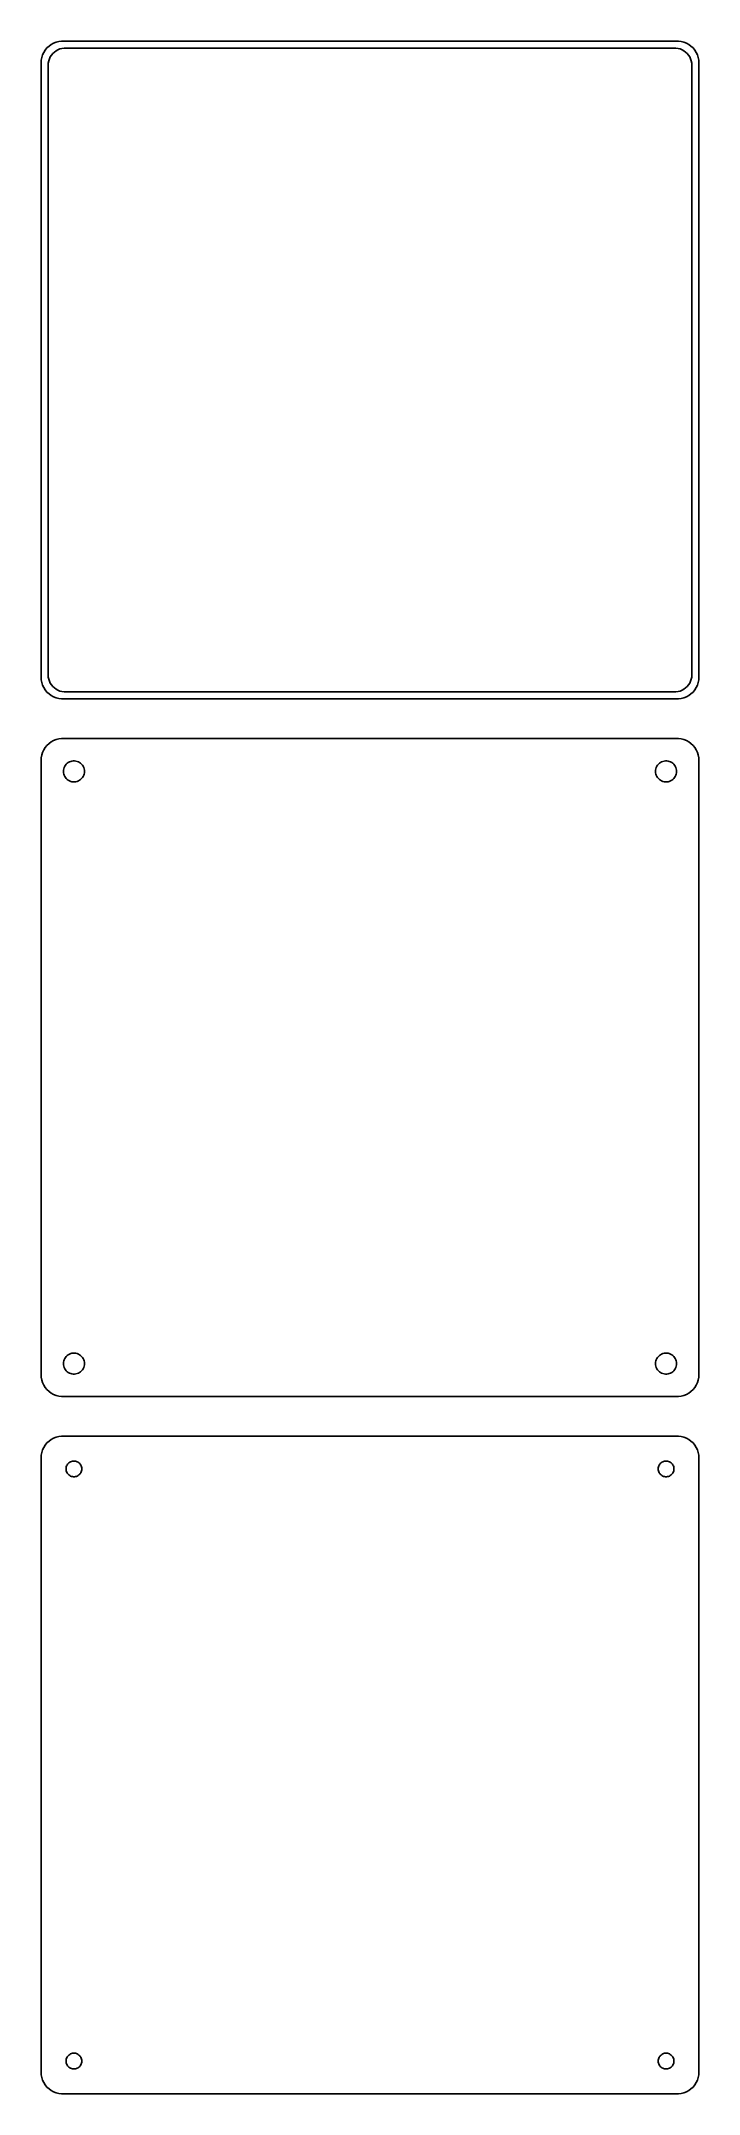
# Model space of a CAD drawing. Header units: metres. Extents: x -75 to 75, y 243 to 711.
import ezdxf

# ---------------------------------------------------------------- set-up
doc = ezdxf.new("R2010")
doc.units = ezdxf.units.M

msp = doc.modelspace()

# ---------------------------------------------------------------- linework, layer by layer
for p, q in [((-74.8429, 707.243), (-74.9606, 706.627)), ((-74.6489, 707.841), (-74.8429, 707.243)), ((-74.3815, 708.409), (-74.6489, 707.841)), ((-74.0451, 708.939), (-74.3815, 708.409)), ((-73.6448, 709.423), (-74.0451, 708.939)), ((-73.1871, 709.853), (-73.6448, 709.423)), ((-73.251, 706.463), (-73.1007, 706.926)), ((-72.6791, 710.222), (-73.1871, 709.853)), ((-73.1007, 706.926), (-72.8936, 707.366)), ((-72.8936, 707.366), (-72.633, 707.776)), ((-72.1289, 710.524), (-72.6791, 710.222)), ((-72.633, 707.776), (-72.323, 708.151)), ((-72.323, 708.151), (-71.9685, 708.484)), ((-71.5451, 710.755), (-72.1289, 710.524)), ((-71.9685, 708.484), (-71.5751, 708.77)), ((-71.5751, 708.77), (-71.1489, 709.004)), ((-70.9369, 710.911), (-71.5451, 710.755)), ((-71.1489, 709.004), (-70.6967, 709.183)), ((-70.3139, 710.99), (-70.9369, 710.911)), ((-70.6967, 709.183), (-70.2256, 709.304)), ((70.3139, 710.99), (-70.3139, 710.99)), ((-70.2256, 709.304), (-69.7432, 709.365)), ((-69.7432, 709.365), (69.7432, 709.365)), ((69.7432, 709.365), (70.2256, 709.304)), ((70.2256, 709.304), (70.6967, 709.183)), ((70.9369, 710.911), (70.3139, 710.99)), ((70.6967, 709.183), (71.1489, 709.004)), ((71.5451, 710.755), (70.9369, 710.911)), ((71.1489, 709.004), (71.5751, 708.77)), ((72.1289, 710.524), (71.5451, 710.755)), ((71.5751, 708.77), (71.9685, 708.484)), ((71.9685, 708.484), (72.323, 708.151)), ((72.6791, 710.222), (72.1289, 710.524)), ((72.323, 708.151), (72.633, 707.776)), ((72.633, 707.776), (72.8936, 707.366)), ((73.1871, 709.853), (72.6791, 710.222)), ((72.8936, 707.366), (73.1007, 706.926)), ((73.1007, 706.926), (73.251, 706.463)), ((73.6448, 709.423), (73.1871, 709.853)), ((74.0451, 708.939), (73.6448, 709.423)), ((74.3815, 708.409), (74.0451, 708.939)), ((74.6489, 707.841), (74.3815, 708.409)), ((74.8429, 707.243), (74.6489, 707.841)), ((74.9606, 706.627), (74.8429, 707.243)), ((-74.9606, 706.627), (-75, 706)), ((-75, 706), (-75, 566)), ((-73.3726, 705.5), (-73.3421, 705.985)), ((-73.3726, 566.5), (-73.3726, 705.5)), ((-73.3421, 705.985), (-73.251, 706.463)), ((73.251, 706.463), (73.3421, 705.985)), ((73.3421, 705.985), (73.3726, 705.5)), ((73.3726, 705.5), (73.3726, 566.5)), ((75, 706), (74.9606, 706.627)), ((75, 566), (75, 706)), ((-73.3421, 566.015), (-73.3726, 566.5)), ((73.3726, 566.5), (73.3421, 566.015)), ((-75, 566), (-74.9606, 565.373)), ((-74.9606, 565.373), (-74.8429, 564.757)), ((-74.8429, 564.757), (-74.6489, 564.159)), ((-74.6489, 564.159), (-74.3815, 563.591)), ((-74.3815, 563.591), (-74.0451, 563.061)), ((-74.0451, 563.061), (-73.6448, 562.577)), ((-73.6448, 562.577), (-73.1871, 562.147)), ((-73.251, 565.537), (-73.3421, 566.015)), ((-73.1007, 565.074), (-73.251, 565.537)), ((-73.1871, 562.147), (-72.6791, 561.778)), ((-72.8936, 564.634), (-73.1007, 565.074)), ((-72.633, 564.224), (-72.8936, 564.634)), ((-72.6791, 561.778), (-72.1289, 561.476)), ((-72.323, 563.849), (-72.633, 564.224)), ((-71.9685, 563.516), (-72.323, 563.849)), ((-71.5751, 563.23), (-71.9685, 563.516)), ((-71.1489, 562.996), (-71.5751, 563.23)), ((-70.6967, 562.817), (-71.1489, 562.996)), ((-70.2256, 562.696), (-70.6967, 562.817)), ((-69.7432, 562.635), (-70.2256, 562.696)), ((69.7432, 562.635), (-69.7432, 562.635)), ((70.2256, 562.696), (69.7432, 562.635)), ((70.6967, 562.817), (70.2256, 562.696)), ((71.1489, 562.996), (70.6967, 562.817)), ((71.5751, 563.23), (71.1489, 562.996)), ((71.9685, 563.516), (71.5751, 563.23)), ((72.323, 563.849), (71.9685, 563.516)), ((72.1289, 561.476), (72.6791, 561.778)), ((72.633, 564.224), (72.323, 563.849)), ((72.8936, 564.634), (72.633, 564.224)), ((72.6791, 561.778), (73.1871, 562.147)), ((73.1007, 565.074), (72.8936, 564.634)), ((73.251, 565.537), (73.1007, 565.074)), ((73.1871, 562.147), (73.6448, 562.577)), ((73.3421, 566.015), (73.251, 565.537)), ((73.6448, 562.577), (74.0451, 563.061)), ((74.0451, 563.061), (74.3815, 563.591)), ((74.3815, 563.591), (74.6489, 564.159)), ((74.6489, 564.159), (74.8429, 564.757)), ((74.8429, 564.757), (74.9606, 565.373)), ((74.9606, 565.373), (75, 566)), ((-72.1289, 561.476), (-71.5451, 561.245)), ((-71.5451, 561.245), (-70.9369, 561.089)), ((-70.9369, 561.089), (-70.3139, 561.01)), ((-70.3139, 561.01), (70.3139, 561.01)), ((70.3139, 561.01), (70.9369, 561.089)), ((70.9369, 561.089), (71.5451, 561.245)), ((71.5451, 561.245), (72.1289, 561.476)), ((-74.9606, 547.627), (-75, 547)), ((-74.8429, 548.243), (-74.9606, 547.627)), ((-74.6489, 548.841), (-74.8429, 548.243)), ((-74.3815, 549.409), (-74.6489, 548.841)), ((-74.0451, 549.939), (-74.3815, 549.409)), ((-73.6448, 550.423), (-74.0451, 549.939)), ((-73.1871, 550.853), (-73.6448, 550.423)), ((-72.6791, 551.222), (-73.1871, 550.853)), ((-72.1289, 551.524), (-72.6791, 551.222)), ((-71.5451, 551.755), (-72.1289, 551.524)), ((-70.9369, 551.911), (-71.5451, 551.755)), ((-70.3139, 551.99), (-70.9369, 551.911)), ((70.3139, 551.99), (-70.3139, 551.99)), ((70.9369, 551.911), (70.3139, 551.99)), ((71.5451, 551.755), (70.9369, 551.911)), ((72.1289, 551.524), (71.5451, 551.755)), ((72.6791, 551.222), (72.1289, 551.524)), ((73.1871, 550.853), (72.6791, 551.222)), ((73.6448, 550.423), (73.1871, 550.853)), ((74.0451, 549.939), (73.6448, 550.423)), ((74.3815, 549.409), (74.0451, 549.939)), ((74.6489, 548.841), (74.3815, 549.409)), ((74.8429, 548.243), (74.6489, 548.841)), ((74.9606, 547.627), (74.8429, 548.243)), ((75, 547), (74.9606, 547.627)), ((-75, 547), (-75, 407)), ((-69.9, 544.5), (-69.8811, 544.801)), ((-69.8811, 544.199), (-69.9, 544.5)), ((-69.8811, 544.801), (-69.8246, 545.097)), ((-69.8246, 543.903), (-69.8811, 544.199)), ((-69.8246, 545.097), (-69.7315, 545.383)), ((-69.7315, 543.617), (-69.8246, 543.903)), ((-69.7315, 545.383), (-69.6031, 545.656)), ((-69.6031, 543.344), (-69.7315, 543.617)), ((-69.6031, 545.656), (-69.4416, 545.911)), ((-69.4416, 543.089), (-69.6031, 543.344)), ((-69.4416, 545.911), (-69.2495, 546.143)), ((-69.2495, 542.857), (-69.4416, 543.089)), ((-69.2495, 546.143), (-69.0298, 546.349)), ((-69.0298, 542.651), (-69.2495, 542.857)), ((-69.0298, 546.349), (-68.786, 546.526)), ((-68.786, 546.526), (-68.5219, 546.672)), ((-68.5219, 546.672), (-68.2416, 546.783)), ((-68.2416, 546.783), (-67.9497, 546.857)), ((-67.9497, 546.857), (-67.6507, 546.895)), ((-67.6507, 546.895), (-67.3493, 546.895)), ((-67.3493, 546.895), (-67.0503, 546.857)), ((-67.0503, 546.857), (-66.7584, 546.783)), ((-66.7584, 546.783), (-66.4781, 546.672)), ((-66.4781, 546.672), (-66.214, 546.526)), ((-66.214, 546.526), (-65.9702, 546.349)), ((-65.9702, 546.349), (-65.7505, 546.143)), ((-65.7505, 542.857), (-65.9702, 542.651)), ((-65.7505, 546.143), (-65.5583, 545.911)), ((-65.5583, 543.089), (-65.7505, 542.857)), ((-65.5583, 545.911), (-65.3969, 545.656)), ((-65.3969, 543.344), (-65.5583, 543.089)), ((-65.3969, 545.656), (-65.2685, 545.383)), ((-65.2685, 543.617), (-65.3969, 543.344)), ((-65.2685, 545.383), (-65.1754, 545.097)), ((-65.1754, 543.903), (-65.2685, 543.617)), ((-65.1754, 545.097), (-65.1189, 544.801)), ((-65.1189, 544.199), (-65.1754, 543.903)), ((-65.1189, 544.801), (-65.1, 544.5)), ((-65.1, 544.5), (-65.1189, 544.199)), ((65.1, 544.5), (65.1189, 544.801)), ((65.1189, 544.199), (65.1, 544.5)), ((65.1189, 544.801), (65.1754, 545.097)), ((65.1754, 543.903), (65.1189, 544.199)), ((65.1754, 545.097), (65.2685, 545.383)), ((65.2685, 543.617), (65.1754, 543.903)), ((65.2685, 545.383), (65.3969, 545.656)), ((65.3969, 543.344), (65.2685, 543.617)), ((65.3969, 545.656), (65.5583, 545.911)), ((65.5583, 543.089), (65.3969, 543.344)), ((65.5583, 545.911), (65.7505, 546.143)), ((65.7505, 542.857), (65.5583, 543.089)), ((65.7505, 546.143), (65.9702, 546.349)), ((65.9702, 542.651), (65.7505, 542.857)), ((65.9702, 546.349), (66.214, 546.526)), ((66.214, 546.526), (66.4781, 546.672)), ((66.4781, 546.672), (66.7584, 546.783)), ((66.7584, 546.783), (67.0503, 546.857)), ((67.0503, 546.857), (67.3493, 546.895)), ((67.3493, 546.895), (67.6507, 546.895)), ((67.6507, 546.895), (67.9497, 546.857)), ((67.9497, 546.857), (68.2416, 546.783)), ((68.2416, 546.783), (68.5219, 546.672)), ((68.5219, 546.672), (68.786, 546.526)), ((68.786, 546.526), (69.0298, 546.349)), ((69.0298, 546.349), (69.2495, 546.143)), ((69.2495, 542.857), (69.0298, 542.651)), ((69.2495, 546.143), (69.4416, 545.911)), ((69.4416, 543.089), (69.2495, 542.857)), ((69.4416, 545.911), (69.6031, 545.656)), ((69.6031, 543.344), (69.4416, 543.089)), ((69.6031, 545.656), (69.7315, 545.383)), ((69.7315, 543.617), (69.6031, 543.344)), ((69.7315, 545.383), (69.8246, 545.097)), ((69.8246, 543.903), (69.7315, 543.617)), ((69.8246, 545.097), (69.8811, 544.801)), ((69.8811, 544.199), (69.8246, 543.903)), ((69.8811, 544.801), (69.9, 544.5)), ((69.9, 544.5), (69.8811, 544.199)), ((75, 407), (75, 547)), ((-68.786, 542.474), (-69.0298, 542.651)), ((-68.5219, 542.328), (-68.786, 542.474)), ((-68.2416, 542.217), (-68.5219, 542.328)), ((-67.9497, 542.143), (-68.2416, 542.217)), ((-67.6507, 542.105), (-67.9497, 542.143)), ((-67.3493, 542.105), (-67.6507, 542.105)), ((-67.0503, 542.143), (-67.3493, 542.105)), ((-66.7584, 542.217), (-67.0503, 542.143)), ((-66.4781, 542.328), (-66.7584, 542.217)), ((-66.214, 542.474), (-66.4781, 542.328)), ((-65.9702, 542.651), (-66.214, 542.474)), ((66.214, 542.474), (65.9702, 542.651)), ((66.4781, 542.328), (66.214, 542.474)), ((66.7584, 542.217), (66.4781, 542.328)), ((67.0503, 542.143), (66.7584, 542.217)), ((67.3493, 542.105), (67.0503, 542.143)), ((67.6507, 542.105), (67.3493, 542.105)), ((67.9497, 542.143), (67.6507, 542.105)), ((68.2416, 542.217), (67.9497, 542.143)), ((68.5219, 542.328), (68.2416, 542.217)), ((68.786, 542.474), (68.5219, 542.328)), ((69.0298, 542.651), (68.786, 542.474)), ((-68.2416, 411.783), (-67.9497, 411.857)), ((-67.9497, 411.857), (-67.6507, 411.895)), ((-67.6507, 411.895), (-67.3493, 411.895)), ((-67.3493, 411.895), (-67.0503, 411.857)), ((-67.0503, 411.857), (-66.7584, 411.783)), ((66.7584, 411.783), (67.0503, 411.857)), ((67.0503, 411.857), (67.3493, 411.895)), ((67.3493, 411.895), (67.6507, 411.895)), ((67.6507, 411.895), (67.9497, 411.857)), ((67.9497, 411.857), (68.2416, 411.783)), ((-69.9, 409.5), (-69.8811, 409.801)), ((-69.8811, 409.199), (-69.9, 409.5)), ((-69.8811, 409.801), (-69.8246, 410.097)), ((-69.8246, 408.903), (-69.8811, 409.199)), ((-69.8246, 410.097), (-69.7315, 410.383)), ((-69.7315, 408.617), (-69.8246, 408.903)), ((-69.7315, 410.383), (-69.6031, 410.656)), ((-69.6031, 408.344), (-69.7315, 408.617)), ((-69.6031, 410.656), (-69.4416, 410.911)), ((-69.4416, 408.089), (-69.6031, 408.344)), ((-69.4416, 410.911), (-69.2495, 411.143)), ((-69.2495, 407.857), (-69.4416, 408.089)), ((-69.2495, 411.143), (-69.0298, 411.349)), ((-69.0298, 407.651), (-69.2495, 407.857)), ((-69.0298, 411.349), (-68.786, 411.526)), ((-68.786, 407.474), (-69.0298, 407.651)), ((-68.786, 411.526), (-68.5219, 411.672)), ((-68.5219, 407.328), (-68.786, 407.474)), ((-68.5219, 411.672), (-68.2416, 411.783)), ((-68.2416, 407.217), (-68.5219, 407.328)), ((-67.9497, 407.143), (-68.2416, 407.217)), ((-67.6507, 407.105), (-67.9497, 407.143)), ((-67.0503, 407.143), (-67.3493, 407.105)), ((-66.7584, 407.217), (-67.0503, 407.143)), ((-66.7584, 411.783), (-66.4781, 411.672)), ((-66.4781, 407.328), (-66.7584, 407.217)), ((-66.4781, 411.672), (-66.214, 411.526)), ((-66.214, 407.474), (-66.4781, 407.328)), ((-66.214, 411.526), (-65.9702, 411.349)), ((-65.9702, 407.651), (-66.214, 407.474)), ((-65.9702, 411.349), (-65.7505, 411.143)), ((-65.7505, 407.857), (-65.9702, 407.651)), ((-65.7505, 411.143), (-65.5583, 410.911)), ((-65.5583, 408.089), (-65.7505, 407.857)), ((-65.5583, 410.911), (-65.3969, 410.656)), ((-65.3969, 408.344), (-65.5583, 408.089)), ((-65.3969, 410.656), (-65.2685, 410.383)), ((-65.2685, 408.617), (-65.3969, 408.344)), ((-65.2685, 410.383), (-65.1754, 410.097)), ((-65.1754, 408.903), (-65.2685, 408.617)), ((-65.1754, 410.097), (-65.1189, 409.801)), ((-65.1189, 409.199), (-65.1754, 408.903)), ((-65.1189, 409.801), (-65.1, 409.5)), ((-65.1, 409.5), (-65.1189, 409.199)), ((65.1, 409.5), (65.1189, 409.801)), ((65.1189, 409.199), (65.1, 409.5)), ((65.1189, 409.801), (65.1754, 410.097)), ((65.1754, 408.903), (65.1189, 409.199)), ((65.1754, 410.097), (65.2685, 410.383)), ((65.2685, 408.617), (65.1754, 408.903)), ((65.2685, 410.383), (65.3969, 410.656)), ((65.3969, 408.344), (65.2685, 408.617)), ((65.3969, 410.656), (65.5583, 410.911)), ((65.5583, 408.089), (65.3969, 408.344)), ((65.5583, 410.911), (65.7505, 411.143)), ((65.7505, 407.857), (65.5583, 408.089)), ((65.7505, 411.143), (65.9702, 411.349)), ((65.9702, 407.651), (65.7505, 407.857)), ((65.9702, 411.349), (66.214, 411.526)), ((66.214, 407.474), (65.9702, 407.651)), ((66.214, 411.526), (66.4781, 411.672)), ((66.4781, 407.328), (66.214, 407.474)), ((66.4781, 411.672), (66.7584, 411.783)), ((66.7584, 407.217), (66.4781, 407.328)), ((67.0503, 407.143), (66.7584, 407.217)), ((67.3493, 407.105), (67.0503, 407.143)), ((67.9497, 407.143), (67.6507, 407.105)), ((68.2416, 407.217), (67.9497, 407.143)), ((68.2416, 411.783), (68.5219, 411.672)), ((68.5219, 407.328), (68.2416, 407.217)), ((68.5219, 411.672), (68.786, 411.526)), ((68.786, 407.474), (68.5219, 407.328)), ((68.786, 411.526), (69.0298, 411.349)), ((69.0298, 407.651), (68.786, 407.474)), ((69.0298, 411.349), (69.2495, 411.143)), ((69.2495, 407.857), (69.0298, 407.651)), ((69.2495, 411.143), (69.4416, 410.911)), ((69.4416, 408.089), (69.2495, 407.857)), ((69.4416, 410.911), (69.6031, 410.656)), ((69.6031, 408.344), (69.4416, 408.089)), ((69.6031, 410.656), (69.7315, 410.383)), ((69.7315, 408.617), (69.6031, 408.344)), ((69.7315, 410.383), (69.8246, 410.097)), ((69.8246, 408.903), (69.7315, 408.617)), ((69.8246, 410.097), (69.8811, 409.801)), ((69.8811, 409.199), (69.8246, 408.903)), ((69.8811, 409.801), (69.9, 409.5)), ((69.9, 409.5), (69.8811, 409.199)), ((-75, 407), (-74.9606, 406.373)), ((-74.9606, 406.373), (-74.8429, 405.757)), ((-74.8429, 405.757), (-74.6489, 405.159)), ((-74.6489, 405.159), (-74.3815, 404.591)), ((-74.3815, 404.591), (-74.0451, 404.061)), ((-74.0451, 404.061), (-73.6448, 403.577)), ((-73.6448, 403.577), (-73.1871, 403.147)), ((-73.1871, 403.147), (-72.6791, 402.778)), ((-72.6791, 402.778), (-72.1289, 402.476)), ((-72.1289, 402.476), (-71.5451, 402.245)), ((-67.3493, 407.105), (-67.6507, 407.105)), ((67.6507, 407.105), (67.3493, 407.105)), ((71.5451, 402.245), (72.1289, 402.476)), ((72.1289, 402.476), (72.6791, 402.778)), ((72.6791, 402.778), (73.1871, 403.147)), ((73.1871, 403.147), (73.6448, 403.577)), ((73.6448, 403.577), (74.0451, 404.061)), ((74.0451, 404.061), (74.3815, 404.591)), ((74.3815, 404.591), (74.6489, 405.159)), ((74.6489, 405.159), (74.8429, 405.757)), ((74.8429, 405.757), (74.9606, 406.373)), ((74.9606, 406.373), (75, 407)), ((-71.5451, 402.245), (-70.9369, 402.089)), ((-70.9369, 402.089), (-70.3139, 402.01)), ((-70.3139, 402.01), (70.3139, 402.01)), ((70.3139, 402.01), (70.9369, 402.089)), ((70.9369, 402.089), (71.5451, 402.245)), ((-74.9606, 388.627), (-75, 388)), ((-74.8429, 389.243), (-74.9606, 388.627)), ((-74.6489, 389.841), (-74.8429, 389.243)), ((-74.3815, 390.409), (-74.6489, 389.841)), ((-74.0451, 390.939), (-74.3815, 390.409)), ((-73.6448, 391.423), (-74.0451, 390.939)), ((-73.1871, 391.853), (-73.6448, 391.423)), ((-72.6791, 392.222), (-73.1871, 391.853)), ((-72.1289, 392.524), (-72.6791, 392.222)), ((-71.5451, 392.755), (-72.1289, 392.524)), ((-70.9369, 392.911), (-71.5451, 392.755)), ((-70.3139, 392.99), (-70.9369, 392.911)), ((70.3139, 392.99), (-70.3139, 392.99)), ((70.9369, 392.911), (70.3139, 392.99)), ((71.5451, 392.755), (70.9369, 392.911)), ((72.1289, 392.524), (71.5451, 392.755)), ((72.6791, 392.222), (72.1289, 392.524)), ((73.1871, 391.853), (72.6791, 392.222)), ((73.6448, 391.423), (73.1871, 391.853)), ((74.0451, 390.939), (73.6448, 391.423)), ((74.3815, 390.409), (74.0451, 390.939)), ((74.6489, 389.841), (74.3815, 390.409)), ((74.8429, 389.243), (74.6489, 389.841)), ((74.9606, 388.627), (74.8429, 389.243)), ((75, 388), (74.9606, 388.627)), ((-75, 388), (-75, 248)), ((-69.3, 385.5), (-69.2858, 385.726)), ((-69.2858, 385.274), (-69.3, 385.5)), ((-69.2858, 385.726), (-69.2434, 385.948)), ((-69.2434, 385.052), (-69.2858, 385.274)), ((-69.2434, 385.948), (-69.1736, 386.163)), ((-69.1736, 384.837), (-69.2434, 385.052)), ((-69.1736, 386.163), (-69.0773, 386.367)), ((-69.0773, 384.633), (-69.1736, 384.837)), ((-69.0773, 386.367), (-68.9562, 386.558)), ((-68.9562, 384.442), (-69.0773, 384.633)), ((-68.9562, 386.558), (-68.8121, 386.732)), ((-68.8121, 384.268), (-68.9562, 384.442)), ((-68.8121, 386.732), (-68.6474, 386.887)), ((-68.6474, 384.113), (-68.8121, 384.268)), ((-68.6474, 386.887), (-68.4645, 387.02)), ((-68.4645, 383.98), (-68.6474, 384.113)), ((-68.4645, 387.02), (-68.2664, 387.129)), ((-68.2664, 383.871), (-68.4645, 383.98)), ((-68.2664, 387.129), (-68.0562, 387.212)), ((-68.0562, 383.788), (-68.2664, 383.871)), ((-68.0562, 387.212), (-67.8373, 387.268)), ((-67.8373, 383.732), (-68.0562, 383.788)), ((-67.8373, 387.268), (-67.613, 387.296)), ((-67.613, 387.296), (-67.387, 387.296)), ((-67.387, 387.296), (-67.1627, 387.268)), ((-67.1627, 387.268), (-66.9438, 387.212)), ((-66.9438, 383.788), (-67.1627, 383.732)), ((-66.9438, 387.212), (-66.7336, 387.129)), ((-66.7336, 383.871), (-66.9438, 383.788)), ((-66.7336, 387.129), (-66.5355, 387.02)), ((-66.5355, 383.98), (-66.7336, 383.871)), ((-66.5355, 387.02), (-66.3526, 386.887)), ((-66.3526, 384.113), (-66.5355, 383.98)), ((-66.3526, 386.887), (-66.1879, 386.732)), ((-66.1879, 384.268), (-66.3526, 384.113)), ((-66.1879, 386.732), (-66.0438, 386.558)), ((-66.0438, 384.442), (-66.1879, 384.268)), ((-66.0438, 386.558), (-65.9226, 386.367)), ((-65.9226, 384.633), (-66.0438, 384.442)), ((-65.9226, 386.367), (-65.8264, 386.163)), ((-65.8264, 384.837), (-65.9226, 384.633)), ((-65.8264, 386.163), (-65.7565, 385.948)), ((-65.7565, 385.052), (-65.8264, 384.837)), ((-65.7565, 385.948), (-65.7142, 385.726)), ((-65.7142, 385.274), (-65.7565, 385.052)), ((-65.7142, 385.726), (-65.7, 385.5)), ((-65.7, 385.5), (-65.7142, 385.274)), ((65.7, 385.5), (65.7142, 385.726)), ((65.7142, 385.274), (65.7, 385.5)), ((65.7142, 385.726), (65.7565, 385.948)), ((65.7565, 385.052), (65.7142, 385.274)), ((65.7565, 385.948), (65.8264, 386.163)), ((65.8264, 384.837), (65.7565, 385.052)), ((65.8264, 386.163), (65.9226, 386.367)), ((65.9226, 384.633), (65.8264, 384.837)), ((65.9226, 386.367), (66.0438, 386.558)), ((66.0438, 384.442), (65.9226, 384.633)), ((66.0438, 386.558), (66.1879, 386.732)), ((66.1879, 384.268), (66.0438, 384.442)), ((66.1879, 386.732), (66.3526, 386.887)), ((66.3526, 384.113), (66.1879, 384.268)), ((66.3526, 386.887), (66.5355, 387.02)), ((66.5355, 383.98), (66.3526, 384.113)), ((66.5355, 387.02), (66.7336, 387.129)), ((66.7336, 383.871), (66.5355, 383.98)), ((66.7336, 387.129), (66.9438, 387.212)), ((66.9438, 383.788), (66.7336, 383.871)), ((66.9438, 387.212), (67.1627, 387.268)), ((67.1627, 383.732), (66.9438, 383.788)), ((67.1627, 387.268), (67.387, 387.296)), ((67.387, 387.296), (67.613, 387.296)), ((67.613, 387.296), (67.8373, 387.268)), ((67.8373, 387.268), (68.0562, 387.212)), ((68.0562, 383.788), (67.8373, 383.732)), ((68.0562, 387.212), (68.2664, 387.129)), ((68.2664, 383.871), (68.0562, 383.788)), ((68.2664, 387.129), (68.4645, 387.02)), ((68.4645, 383.98), (68.2664, 383.871)), ((68.4645, 387.02), (68.6474, 386.887)), ((68.6474, 384.113), (68.4645, 383.98)), ((68.6474, 386.887), (68.8121, 386.732)), ((68.8121, 384.268), (68.6474, 384.113)), ((68.8121, 386.732), (68.9562, 386.558)), ((68.9562, 384.442), (68.8121, 384.268)), ((68.9562, 386.558), (69.0773, 386.367)), ((69.0773, 384.633), (68.9562, 384.442)), ((69.0773, 386.367), (69.1736, 386.163)), ((69.1736, 384.837), (69.0773, 384.633)), ((69.1736, 386.163), (69.2434, 385.948)), ((69.2434, 385.052), (69.1736, 384.837)), ((69.2434, 385.948), (69.2858, 385.726)), ((69.2858, 385.274), (69.2434, 385.052)), ((69.2858, 385.726), (69.3, 385.5)), ((69.3, 385.5), (69.2858, 385.274)), ((75, 248), (75, 388)), ((-67.613, 383.704), (-67.8373, 383.732)), ((-67.387, 383.704), (-67.613, 383.704)), ((-67.1627, 383.732), (-67.387, 383.704)), ((67.387, 383.704), (67.1627, 383.732)), ((67.613, 383.704), (67.387, 383.704)), ((67.8373, 383.732), (67.613, 383.704)), ((-69.3, 250.5), (-69.2858, 250.726)), ((-69.2858, 250.274), (-69.3, 250.5)), ((-69.2858, 250.726), (-69.2434, 250.948)), ((-69.2434, 250.052), (-69.2858, 250.274)), ((-69.2434, 250.948), (-69.1736, 251.163)), ((-69.1736, 249.837), (-69.2434, 250.052)), ((-69.1736, 251.163), (-69.0773, 251.367)), ((-69.0773, 249.633), (-69.1736, 249.837)), ((-69.0773, 251.367), (-68.9562, 251.558)), ((-68.9562, 249.442), (-69.0773, 249.633)), ((-68.9562, 251.558), (-68.8121, 251.732)), ((-68.8121, 249.268), (-68.9562, 249.442)), ((-68.8121, 251.732), (-68.6474, 251.887)), ((-68.6474, 249.113), (-68.8121, 249.268)), ((-68.6474, 251.887), (-68.4645, 252.02)), ((-68.4645, 248.98), (-68.6474, 249.113)), ((-68.4645, 252.02), (-68.2664, 252.129)), ((-68.2664, 248.871), (-68.4645, 248.98)), ((-68.2664, 252.129), (-68.0562, 252.212)), ((-68.0562, 248.788), (-68.2664, 248.871)), ((-68.0562, 252.212), (-67.8373, 252.268)), ((-67.8373, 248.732), (-68.0562, 248.788)), ((-67.8373, 252.268), (-67.613, 252.296)), ((-67.613, 248.704), (-67.8373, 248.732)), ((-67.613, 252.296), (-67.387, 252.296)), ((-67.387, 248.704), (-67.613, 248.704)), ((-67.387, 252.296), (-67.1627, 252.268)), ((-67.1627, 248.732), (-67.387, 248.704)), ((-67.1627, 252.268), (-66.9438, 252.212)), ((-66.9438, 248.788), (-67.1627, 248.732)), ((-66.9438, 252.212), (-66.7336, 252.129)), ((-66.7336, 248.871), (-66.9438, 248.788)), ((-66.7336, 252.129), (-66.5355, 252.02)), ((-66.5355, 248.98), (-66.7336, 248.871)), ((-66.5355, 252.02), (-66.3526, 251.887)), ((-66.3526, 249.113), (-66.5355, 248.98)), ((-66.3526, 251.887), (-66.1879, 251.732)), ((-66.1879, 249.268), (-66.3526, 249.113)), ((-66.1879, 251.732), (-66.0438, 251.558)), ((-66.0438, 249.442), (-66.1879, 249.268)), ((-66.0438, 251.558), (-65.9226, 251.367)), ((-65.9226, 249.633), (-66.0438, 249.442)), ((-65.9226, 251.367), (-65.8264, 251.163)), ((-65.8264, 249.837), (-65.9226, 249.633)), ((-65.8264, 251.163), (-65.7565, 250.948)), ((-65.7565, 250.052), (-65.8264, 249.837)), ((-65.7565, 250.948), (-65.7142, 250.726)), ((-65.7142, 250.274), (-65.7565, 250.052)), ((-65.7142, 250.726), (-65.7, 250.5)), ((-65.7, 250.5), (-65.7142, 250.274)), ((65.7, 250.5), (65.7142, 250.726)), ((65.7142, 250.274), (65.7, 250.5)), ((65.7142, 250.726), (65.7565, 250.948)), ((65.7565, 250.052), (65.7142, 250.274)), ((65.7565, 250.948), (65.8264, 251.163)), ((65.8264, 249.837), (65.7565, 250.052)), ((65.8264, 251.163), (65.9226, 251.367)), ((65.9226, 249.633), (65.8264, 249.837)), ((65.9226, 251.367), (66.0438, 251.558)), ((66.0438, 249.442), (65.9226, 249.633)), ((66.0438, 251.558), (66.1879, 251.732)), ((66.1879, 249.268), (66.0438, 249.442)), ((66.1879, 251.732), (66.3526, 251.887)), ((66.3526, 249.113), (66.1879, 249.268)), ((66.3526, 251.887), (66.5355, 252.02)), ((66.5355, 248.98), (66.3526, 249.113)), ((66.5355, 252.02), (66.7336, 252.129)), ((66.7336, 248.871), (66.5355, 248.98)), ((66.7336, 252.129), (66.9438, 252.212)), ((66.9438, 248.788), (66.7336, 248.871)), ((66.9438, 252.212), (67.1627, 252.268)), ((67.1627, 248.732), (66.9438, 248.788)), ((67.1627, 252.268), (67.387, 252.296)), ((67.387, 248.704), (67.1627, 248.732)), ((67.387, 252.296), (67.613, 252.296)), ((67.613, 248.704), (67.387, 248.704)), ((67.613, 252.296), (67.8373, 252.268)), ((67.8373, 248.732), (67.613, 248.704)), ((67.8373, 252.268), (68.0562, 252.212)), ((68.0562, 248.788), (67.8373, 248.732)), ((68.0562, 252.212), (68.2664, 252.129)), ((68.2664, 248.871), (68.0562, 248.788)), ((68.2664, 252.129), (68.4645, 252.02)), ((68.4645, 248.98), (68.2664, 248.871)), ((68.4645, 252.02), (68.6474, 251.887)), ((68.6474, 249.113), (68.4645, 248.98)), ((68.6474, 251.887), (68.8121, 251.732)), ((68.8121, 249.268), (68.6474, 249.113)), ((68.8121, 251.732), (68.9562, 251.558)), ((68.9562, 249.442), (68.8121, 249.268)), ((68.9562, 251.558), (69.0773, 251.367)), ((69.0773, 249.633), (68.9562, 249.442)), ((69.0773, 251.367), (69.1736, 251.163)), ((69.1736, 249.837), (69.0773, 249.633)), ((69.1736, 251.163), (69.2434, 250.948)), ((69.2434, 250.052), (69.1736, 249.837)), ((69.2434, 250.948), (69.2858, 250.726)), ((69.2858, 250.274), (69.2434, 250.052)), ((69.2858, 250.726), (69.3, 250.5)), ((69.3, 250.5), (69.2858, 250.274)), ((-75, 248), (-74.9606, 247.373)), ((-74.9606, 247.373), (-74.8429, 246.757)), ((-74.8429, 246.757), (-74.6489, 246.159)), ((-74.6489, 246.159), (-74.3815, 245.591)), ((-74.3815, 245.591), (-74.0451, 245.061)), ((-74.0451, 245.061), (-73.6448, 244.577)), ((-73.6448, 244.577), (-73.1871, 244.147)), ((-73.1871, 244.147), (-72.6791, 243.778)), ((-72.6791, 243.778), (-72.1289, 243.476)), ((-72.1289, 243.476), (-71.5451, 243.245)), ((71.5451, 243.245), (72.1289, 243.476)), ((72.1289, 243.476), (72.6791, 243.778)), ((72.6791, 243.778), (73.1871, 244.147)), ((73.1871, 244.147), (73.6448, 244.577)), ((73.6448, 244.577), (74.0451, 245.061)), ((74.0451, 245.061), (74.3815, 245.591)), ((74.3815, 245.591), (74.6489, 246.159)), ((74.6489, 246.159), (74.8429, 246.757)), ((74.8429, 246.757), (74.9606, 247.373)), ((74.9606, 247.373), (75, 248)), ((-71.5451, 243.245), (-70.9369, 243.089)), ((-70.9369, 243.089), (-70.3139, 243.01)), ((-70.3139, 243.01), (70.3139, 243.01)), ((70.3139, 243.01), (70.9369, 243.089)), ((70.9369, 243.089), (71.5451, 243.245))]:
    msp.add_line(p, q)

doc.saveas('drawing.dxf')
